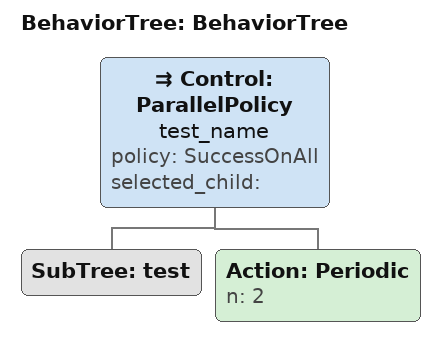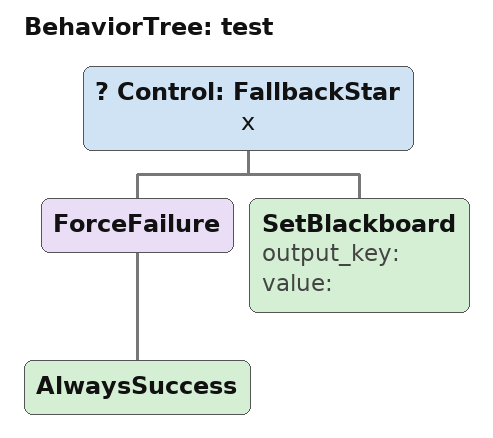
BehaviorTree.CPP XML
<?xml version="1.0"?>
<root main_tree_to_execute="BehaviorTree">
    <BehaviorTree ID="BehaviorTree">
        <Control ID="ParallelPolicy" name="test_name" policy="SuccessOnAll" selected_child="">
            <SubTree ID="test"/>
            <Action ID="Periodic" n="2"/>
        </Control>
    </BehaviorTree>
    <BehaviorTree ID="test">
        <Control ID="FallbackStar" name="x">
            <ForceFailure>
                <AlwaysSuccess/>
            </ForceFailure>
            <SetBlackboard output_key="" value=""/>
        </Control>
    </BehaviorTree>
</root>
